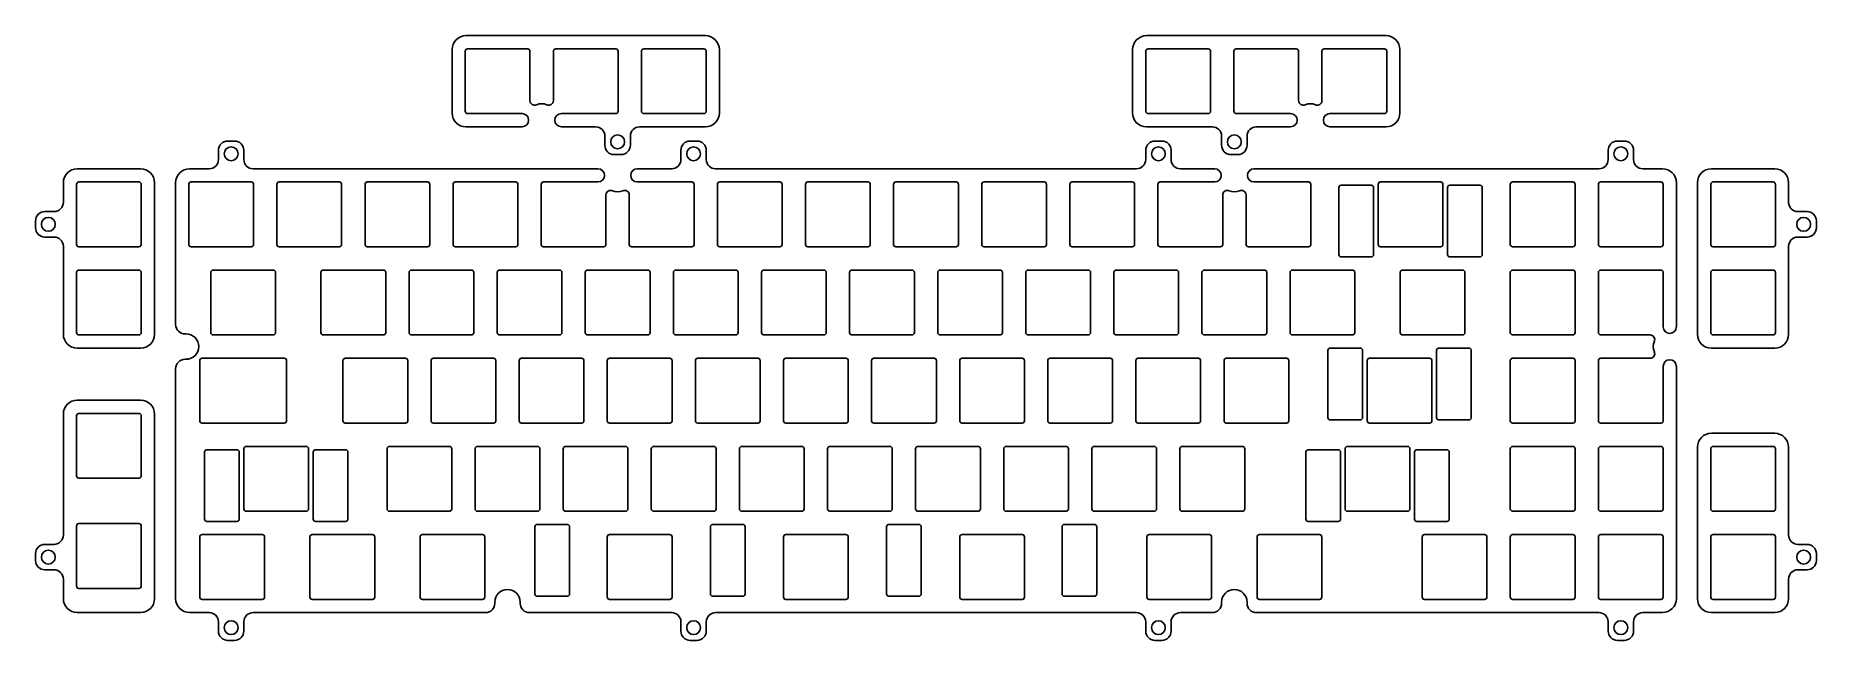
# Model space of a CAD drawing. Header units: millimetres. Extents: x 152 to 537, y -253 to -123.
import ezdxf

# ---------------------------------------------------------------- set-up
doc = ezdxf.new("R2010")
doc.units = ezdxf.units.MM
doc.header["$LTSCALE"] = 1000
doc.header["$MEASUREMENT"] = 0
doc.layers.add('轴孔', color=7, linetype='Continuous')

# ---------------------------------------------------------------- blocks, each defined once
blk = doc.blocks.new('轴孔')
at = {"color": 1}
blk.add_lwpolyline([(22.61826, 94.3612), (22.61826, 81.3612, -0.414213562), (22.11826, 80.8612), (9.11826, 80.8612, -0.414213562), (8.61826, 81.3612), (8.61826, 94.3612, -0.414213562), (9.11826, 94.8612), (22.11826, 94.8612, -0.414213562)], format="xyb", close=True, dxfattribs=at)

msp = doc.modelspace()

# ---------------------------------------------------------------- linework, layer by layer
at = {"color": 1}
for p, q in [((244.81, -122.59), (296.61, -122.59)), ((443.76, -122.59), (391.96, -122.59)), ((241.81, -139.29), (241.81, -125.59)), ((244.66, -138.94), (244.66, -125.94)), ((245.16, -125.44), (258.16, -125.44)), ((258.66, -125.94), (258.66, -136.61)), ((263.71, -136.61), (263.71, -125.94)), ((264.21, -125.44), (277.21, -125.44)), ((277.71, -125.94), (277.71, -138.94)), ((282.76, -125.94), (282.76, -138.94)), ((296.26, -125.44), (283.26, -125.44)), ((296.76, -138.94), (296.76, -125.94)), ((299.61, -139.29), (299.61, -125.59)), ((388.96, -139.29), (388.96, -125.59)), ((391.81, -138.94), (391.81, -125.94)), ((392.31, -125.44), (405.31, -125.44)), ((405.81, -125.94), (405.81, -138.94)), ((410.86, -125.94), (410.86, -138.94)), ((424.36, -125.44), (411.36, -125.44)), ((424.86, -136.61), (424.86, -125.94)), ((429.91, -125.94), (429.91, -136.61)), ((443.41, -125.44), (430.41, -125.44)), ((443.91, -138.94), (443.91, -125.94)), ((446.76, -139.29), (446.76, -125.59)), ((244.81, -142.29), (256.94, -142.29)), ((256.94, -139.44), (245.16, -139.44)), ((277.21, -139.44), (265.44, -139.44)), ((265.44, -142.29), (272.86, -142.29)), ((282.36, -142.29), (296.61, -142.29)), ((283.26, -139.44), (296.26, -139.44)), ((406.21, -142.29), (391.96, -142.29)), ((405.31, -139.44), (392.31, -139.44)), ((411.36, -139.44), (423.14, -139.44)), ((423.14, -142.29), (415.71, -142.29)), ((431.64, -139.44), (443.41, -139.44)), ((443.76, -142.29), (431.64, -142.29)), ((193.29, -145.36), (194.79, -145.36)), ((274.86, -144.29), (274.86, -146.29)), ((280.36, -146.29), (280.36, -144.29)), ((293.29, -145.36), (294.79, -145.36)), ((393.79, -145.36), (395.29, -145.36)), ((408.21, -146.29), (408.21, -144.29)), ((413.71, -144.29), (413.71, -146.29)), ((493.79, -145.36), (495.29, -145.36)), ((191.29, -149.36), (191.29, -147.36)), ((196.79, -147.36), (196.79, -149.36)), ((276.86, -148.29), (278.36, -148.29)), ((291.29, -149.36), (291.29, -147.36)), ((296.79, -147.36), (296.79, -149.36)), ((391.79, -149.36), (391.79, -147.36)), ((397.29, -147.36), (397.29, -149.36)), ((411.71, -148.29), (410.21, -148.29)), ((491.79, -149.36), (491.79, -147.36)), ((497.29, -147.36), (497.29, -149.36)), ((160.76, -151.36), (174.46, -151.36)), ((185.04, -151.36), (189.29, -151.36)), ((198.79, -151.36), (273.36, -151.36)), ((281.86, -151.36), (289.29, -151.36)), ((298.79, -151.36), (389.79, -151.36)), ((399.29, -151.36), (406.71, -151.36)), ((415.21, -151.36), (489.79, -151.36)), ((499.29, -151.36), (503.54, -151.36)), ((527.81, -151.36), (514.11, -151.36)), ((157.76, -158.61), (157.76, -154.36)), ((177.46, -154.36), (177.46, -187.11)), ((182.04, -185.03), (182.04, -154.36)), ((261.09, -154.71), (261.09, -167.71)), ((273.36, -154.21), (261.59, -154.21)), ((275.09, -167.71), (275.09, -157.03)), ((280.14, -157.03), (280.14, -167.71)), ((293.64, -154.21), (281.86, -154.21)), ((294.14, -167.71), (294.14, -154.71)), ((394.44, -154.71), (394.44, -167.71)), ((406.71, -154.21), (394.94, -154.21)), ((408.44, -167.71), (408.44, -157.03)), ((413.49, -157.03), (413.49, -167.71)), ((426.99, -154.21), (415.21, -154.21)), ((427.49, -167.71), (427.49, -154.71)), ((506.54, -154.36), (506.54, -185.53)), ((511.11, -154.36), (511.11, -187.11)), ((530.81, -158.61), (530.81, -154.36)), ((153.76, -160.61), (155.76, -160.61)), ((534.81, -160.61), (532.81, -160.61)), ((151.76, -164.11), (151.76, -162.61)), ((536.81, -164.11), (536.81, -162.61)), ((155.76, -166.11), (153.76, -166.11)), ((157.76, -187.11), (157.76, -168.11)), ((261.59, -168.21), (274.59, -168.21)), ((280.64, -168.21), (293.64, -168.21)), ((394.94, -168.21), (407.94, -168.21)), ((413.99, -168.21), (426.99, -168.21)), ((530.81, -187.11), (530.81, -168.11)), ((532.81, -166.11), (534.81, -166.11)), ((503.19, -173.26), (490.19, -173.26)), ((489.69, -173.76), (489.69, -186.76)), ((503.69, -185.53), (503.69, -173.76)), ((184.29, -187.03), (184.04, -187.03)), ((490.19, -187.26), (500.86, -187.26)), ((174.46, -190.11), (160.76, -190.11)), ((500.86, -192.31), (490.19, -192.31)), ((514.11, -190.11), (527.81, -190.11)), ((182.04, -244.26), (182.04, -194.53)), ((184.04, -192.53), (184.29, -192.53)), ((489.69, -192.81), (489.69, -205.81)), ((503.69, -205.81), (503.69, -194.03)), ((506.54, -194.03), (506.54, -244.26)), ((174.46, -201.36), (160.76, -201.36)), ((157.76, -204.36), (157.76, -230.51)), ((157.76, -204.71), (157.76, -217.71)), ((177.46, -244.26), (177.46, -204.36)), ((490.19, -206.31), (503.19, -206.31)), ((511.11, -244.26), (511.11, -211.51)), ((514.11, -208.51), (527.81, -208.51)), ((530.81, -211.51), (530.81, -230.51)), ((151.76, -234.51), (151.76, -236.01)), ((155.76, -232.51), (153.76, -232.51)), ((532.81, -232.51), (534.81, -232.51)), ((536.81, -234.51), (536.81, -236.01)), ((153.76, -238.01), (155.76, -238.01)), ((534.81, -238.01), (532.81, -238.01)), ((157.76, -240.01), (157.76, -244.26)), ((530.81, -240.01), (530.81, -244.26)), ((251.05, -245.01), (251.05, -245.26)), ((256.55, -245.26), (256.55, -245.01)), ((408.21, -245.01), (408.21, -245.26)), ((413.71, -245.26), (413.71, -245.01)), ((160.76, -247.26), (174.46, -247.26)), ((189.29, -247.26), (185.04, -247.26)), ((191.29, -251.26), (191.29, -249.26)), ((196.79, -249.26), (196.79, -251.26)), ((249.05, -247.26), (198.79, -247.26)), ((289.29, -247.26), (258.55, -247.26)), ((291.29, -251.26), (291.29, -249.26)), ((296.79, -249.26), (296.79, -251.26)), ((389.79, -247.26), (298.79, -247.26)), ((391.79, -251.26), (391.79, -249.26)), ((397.29, -249.26), (397.29, -251.26)), ((406.21, -247.26), (399.29, -247.26)), ((489.79, -247.26), (415.71, -247.26)), ((491.79, -251.26), (491.79, -249.26)), ((497.29, -249.26), (497.29, -251.26)), ((503.54, -247.26), (499.29, -247.26)), ((527.81, -247.26), (514.11, -247.26)), ((194.79, -253.26), (193.29, -253.26)), ((294.79, -253.26), (293.29, -253.26)), ((395.29, -253.26), (393.79, -253.26)), ((495.29, -253.26), (493.79, -253.26))]:
    msp.add_line(p, q, dxfattribs=at)
for points in [[(441.06, -155.41), (441.06, -169.91, -0.414214), (440.56, -170.41), (434.06, -170.41, -0.414214), (433.56, -169.91), (433.56, -155.41, -0.414214), (434.06, -154.91), (440.56, -154.91, -0.414214)], [(457.06, -155.41), (457.06, -169.91, 0.414214), (457.56, -170.41), (464.06, -170.41, 0.414214), (464.56, -169.91), (464.56, -155.41, 0.414214), (464.06, -154.91), (457.56, -154.91, 0.414214)], [(438.68, -190.61, 0.414214), (438.18, -190.11), (431.68, -190.11, 0.414214), (431.18, -190.61), (431.18, -205.11, 0.414214), (431.68, -205.61), (438.18, -205.61, 0.414214), (438.68, -205.11)], [(439.68, -205.81), (439.68, -192.81, -0.414214), (440.18, -192.31), (453.18, -192.31, -0.414214), (453.68, -192.81), (453.68, -205.81, -0.414214), (453.18, -206.31), (440.18, -206.31, -0.414214)], [(454.68, -205.11, 0.414214), (455.18, -205.61), (461.68, -205.61, 0.414214), (462.18, -205.11), (462.18, -190.61, 0.414214), (461.68, -190.11), (455.18, -190.11, 0.414214), (454.68, -190.61)], [(174.11, -204.21), (161.11, -204.21, 0.414214), (160.61, -204.71), (160.61, -217.71, 0.414214), (161.11, -218.21), (174.11, -218.21, 0.414214), (174.61, -217.71), (174.61, -204.71, 0.414214)], [(195.8, -212.56), (195.8, -227.06, -0.414214), (195.3, -227.56), (188.8, -227.56, -0.414214), (188.3, -227.06), (188.3, -212.56, -0.414214), (188.8, -212.06), (195.3, -212.06, -0.414214)], [(211.8, -212.56), (211.8, -227.06, 0.414214), (212.3, -227.56), (218.8, -227.56, 0.414214), (219.3, -227.06), (219.3, -212.56, 0.414214), (218.8, -212.06), (212.3, -212.06, 0.414214)], [(433.92, -212.56), (433.92, -227.06, -0.414214), (433.42, -227.56), (426.92, -227.56, -0.414214), (426.42, -227.06), (426.42, -212.56, -0.414214), (426.92, -212.06), (433.42, -212.06, -0.414214)], [(449.92, -212.56), (449.92, -227.06, 0.414214), (450.42, -227.56), (456.92, -227.56, 0.414214), (457.42, -227.06), (457.42, -212.56, 0.414214), (456.92, -212.06), (450.42, -212.06, 0.414214)], [(174.11, -228.03), (161.11, -228.03, 0.414214), (160.61, -228.53), (160.61, -241.53, 0.414214), (161.11, -242.03), (174.11, -242.03, 0.414214), (174.61, -241.53), (174.61, -228.53, 0.414214)]]:
    msp.add_lwpolyline(points, format="xyb", close=True, dxfattribs=at)
for points in [[(200.77, -206.31), (187.77, -206.31, -0.414214), (187.27, -205.81), (187.27, -192.81, -0.414214), (187.77, -192.31), (200.77, -192.31)], [(192.53, -192.31), (205.53, -192.31, -0.414214), (206.03, -192.81), (206.03, -205.81, -0.414214), (205.53, -206.31), (192.53, -206.31)], [(438.68, -192.31), (438.68, -190.61, 0.414214), (438.18, -190.11), (431.68, -190.11, 0.414214), (431.18, -190.61), (431.18, -192.31)], [(435.42, -211.36), (448.42, -211.36, -0.414214), (448.92, -211.86), (448.92, -224.86, -0.414214), (448.42, -225.36), (435.42, -225.36)]]:
    msp.add_lwpolyline(points, format="xyb", dxfattribs=at)
at = {"color": 2}
for points in [[(267.23, -243.21), (267.23, -228.71, 0.414214), (266.73, -228.21), (260.23, -228.21, 0.414214), (259.73, -228.71), (259.73, -243.21, 0.414214), (260.23, -243.71), (266.73, -243.71, 0.414214)], [(297.68, -243.21), (297.68, -228.71, -0.414214), (298.18, -228.21), (304.68, -228.21, -0.414214), (305.18, -228.71), (305.18, -243.21, -0.414214), (304.68, -243.71), (298.18, -243.71, -0.414214)], [(343.28, -243.21), (343.28, -228.71, 0.414214), (342.78, -228.21), (336.28, -228.21, 0.414214), (335.78, -228.71), (335.78, -243.21, 0.414214), (336.28, -243.71), (342.78, -243.71, 0.414214)], [(373.73, -243.21), (373.73, -228.71, -0.414214), (374.23, -228.21), (380.73, -228.21, -0.414214), (381.23, -228.71), (381.23, -243.21, -0.414214), (380.73, -243.71), (374.23, -243.71, -0.414214)]]:
    msp.add_lwpolyline(points, format="xyb", close=True, dxfattribs=at)
for centre in [(277.61, -145.54), (410.96, -145.54), (194.04, -148.11), (294.04, -148.11), (394.54, -148.11), (494.54, -148.11), (154.51, -163.36), (534.06, -163.36), (154.51, -235.26), (534.06, -235.26), (194.04, -250.51), (294.04, -250.51), (394.54, -250.51), (494.54, -250.51)]:
    msp.add_circle(centre, 1.5)
at = {"color": 1}
for centre, radius, start, end in [((244.81, -125.59), 3, 90, 180), ((296.61, -125.59), 3, 360, 90), ((391.96, -125.59), 3, 90, 180), ((443.76, -125.59), 3, 0, 90), ((245.16, -125.94), 0.5, 90, 180), ((258.16, -125.94), 0.5, 0, 90), ((264.21, -125.94), 0.5, 90, 180), ((277.21, -125.94), 0.5, 0, 90), ((283.26, -125.94), 0.5, 90, 180), ((296.26, -125.94), 0.5, 0, 90), ((392.31, -125.94), 0.5, 90, 180), ((405.31, -125.94), 0.5, 0, 90), ((411.36, -125.94), 0.5, 90, 180), ((424.36, -125.94), 0.5, 0, 90), ((430.41, -125.94), 0.5, 90, 180), ((443.41, -125.94), 0.5, 0, 90), ((259.66, -136.61), 1, 180, 293.9956), ((261.19, -140.04), 2.75, 66.0044, 113.9956), ((262.71, -136.61), 1, 246.0044, 0), ((425.86, -136.61), 1, 180, 293.9956), ((427.39, -140.04), 2.75, 66.0044, 113.9956), ((428.91, -136.61), 1, 246.0044, 0), ((244.81, -139.29), 3, 180, 270), ((245.16, -138.94), 0.5, 180, 270), ((256.94, -140.86), 1.42, 270, 90), ((265.44, -140.86), 1.42, 90, 270), ((272.86, -144.29), 2, 0, 90), ((277.21, -138.94), 0.5, 270, 0), ((282.36, -144.29), 2, 90, 180), ((283.26, -138.94), 0.5, 180, 270), ((296.26, -138.94), 0.5, 270, 0), ((296.61, -139.29), 3, 270, 0), ((391.96, -139.29), 3, 180, 270), ((392.31, -138.94), 0.5, 180, 270), ((405.31, -138.94), 0.5, 270, 0), ((406.21, -144.29), 2, 0, 90), ((411.36, -138.94), 0.5, 180, 270), ((415.71, -144.29), 2, 90, 180), ((423.14, -140.86), 1.42, 270, 90), ((431.64, -140.86), 1.42, 90, 270), ((443.41, -138.94), 0.5, 270, 0), ((443.76, -139.29), 3, 270, 0), ((193.29, -147.36), 2, 90, 180), ((194.79, -147.36), 2, 0, 90), ((276.86, -146.29), 2, 180, 270), ((278.36, -146.29), 2, 270, 0), ((293.29, -147.36), 2, 90, 180), ((294.79, -147.36), 2, 0, 90), ((393.79, -147.36), 2, 90, 180), ((395.29, -147.36), 2, 0, 90), ((410.21, -146.29), 2, 180, 270), ((411.71, -146.29), 2, 270, 0), ((493.79, -147.36), 2, 90, 180), ((495.29, -147.36), 2, 0, 90), ((189.29, -149.36), 2, 270, 0), ((198.79, -149.36), 2, 180, 270), ((289.29, -149.36), 2, 270, 0), ((298.79, -149.36), 2, 180, 270), ((389.79, -149.36), 2, 270, 0), ((399.29, -149.36), 2, 180, 270), ((489.79, -149.36), 2, 270, 0), ((499.29, -149.36), 2, 180, 270), ((160.76, -154.36), 3, 90, 180), ((174.46, -154.36), 3, 0, 90), ((185.04, -154.36), 3, 90, 180), ((273.36, -152.78), 1.42, 270, 90), ((281.86, -152.78), 1.42, 90, 270), ((406.71, -152.78), 1.42, 270, 90), ((415.21, -152.78), 1.42, 90, 270), ((503.54, -154.36), 3, 0, 90), ((514.11, -154.36), 3, 90, 180), ((527.81, -154.36), 3, 0, 90), ((261.59, -154.71), 0.5, 90, 180), ((276.09, -157.03), 1, 66.0044, 180), ((277.61, -153.61), 2.75, 246.0044, 293.9956), ((279.14, -157.03), 1, 0, 113.9956), ((293.64, -154.71), 0.5, 0, 90), ((394.94, -154.71), 0.5, 90, 180), ((409.44, -157.03), 1, 66.0044, 180), ((410.96, -153.61), 2.75, 246.0044, 293.9956), ((412.49, -157.03), 1, 0, 113.9956), ((426.99, -154.71), 0.5, 0, 90), ((153.76, -162.61), 2, 90, 180), ((155.76, -158.61), 2, 270, 0), ((532.81, -158.61), 2, 180, 270), ((534.81, -162.61), 2, 0, 90), ((153.76, -164.11), 2, 180, 270), ((534.81, -164.11), 2, 270, 0), ((155.76, -168.11), 2, 0, 90), ((261.59, -167.71), 0.5, 180, 270), ((274.59, -167.71), 0.5, 270, 0), ((280.64, -167.71), 0.5, 180, 270), ((293.64, -167.71), 0.5, 270, 0), ((394.94, -167.71), 0.5, 180, 270), ((407.94, -167.71), 0.5, 270, 0), ((413.99, -167.71), 0.5, 180, 270), ((426.99, -167.71), 0.5, 270, 0), ((532.81, -168.11), 2, 90, 180), ((490.19, -173.76), 0.5, 90, 180), ((503.19, -173.76), 0.5, 0, 90), ((160.76, -187.11), 3, 180, 270), ((174.46, -187.11), 3, 270, 0), ((184.04, -185.03), 2, 180, 270), ((184.29, -189.78), 2.75, 270, 90), ((490.19, -186.76), 0.5, 180, 270), ((500.86, -188.26), 1, 336.0044, 90), ((504.29, -189.78), 2.75, 156.0044, 203.9956), ((505.11, -185.53), 1.42, 180, 0), ((514.11, -187.11), 3, 180, 270), ((527.81, -187.11), 3, 270, 0), ((490.19, -192.81), 0.5, 90, 180), ((500.86, -191.31), 1, 270, 23.9956), ((184.04, -194.53), 2, 90, 180), ((505.11, -194.03), 1.42, 0, 180), ((160.76, -204.36), 3, 90, 180), ((174.46, -204.36), 3, 0, 90), ((490.19, -205.81), 0.5, 180, 270), ((503.19, -205.81), 0.5, 270, 0), ((514.11, -211.51), 3, 90, 180), ((527.81, -211.51), 3, 0, 90), ((155.76, -230.51), 2, 270, 0), ((532.81, -230.51), 2, 180, 270), ((153.76, -234.51), 2, 90, 180), ((534.81, -234.51), 2, 0, 90), ((153.76, -236.01), 2, 180, 270), ((155.76, -240.01), 2, 0, 90), ((532.81, -240.01), 2, 90, 180), ((534.81, -236.01), 2, 270, 0), ((253.8, -245.01), 2.75, 0, 180), ((410.96, -245.01), 2.75, 0, 180), ((160.76, -244.26), 3, 180, 270), ((174.46, -244.26), 3, 270, 0), ((185.04, -244.26), 3, 180, 270), ((249.05, -245.26), 2, 270, 0), ((258.55, -245.26), 2, 180, 270), ((406.21, -245.26), 2, 270, 0), ((415.71, -245.26), 2, 180, 270), ((503.54, -244.26), 3, 270, 0), ((514.11, -244.26), 3, 180, 270), ((527.81, -244.26), 3, 270, 0), ((189.29, -249.26), 2, 0, 90), ((198.79, -249.26), 2, 90, 180), ((289.29, -249.26), 2, 0, 90), ((298.79, -249.26), 2, 90, 180), ((389.79, -249.26), 2, 0, 90), ((399.29, -249.26), 2, 90, 180), ((489.79, -249.26), 2, 0, 90), ((499.29, -249.26), 2, 90, 180), ((193.29, -251.26), 2, 180, 270), ((194.79, -251.26), 2, 270, 0), ((293.29, -251.26), 2, 180, 270), ((294.79, -251.26), 2, 270, 0), ((393.79, -251.26), 2, 180, 270), ((395.29, -251.26), 2, 270, 0), ((493.79, -251.26), 2, 180, 270), ((495.29, -251.26), 2, 270, 0)]:
    msp.add_arc(centre, radius, start, end, dxfattribs=at)

# ---------------------------------------------------------------- block references
for p, rotation in [((255.48, -176.83), 90.00000000000001), ((255.48, -195.88), 90.00000000000001), ((433.1, -202.74), 270), ((433.1, -221.79), 270)]:
    msp.add_blockref('轴孔', p, dxfattribs=dict(at, rotation=rotation))
for p in [(176.27, -249.07), (195.32, -249.07), (214.37, -249.07), (233.42, -249.07), (290.57, -249.07), (309.62, -249.07), (328.67, -249.07), (347.72, -249.07), (366.77, -249.07), (433.45, -249.07), (462.02, -249.07), (481.07, -249.07), (181.03, -268.12), (204.85, -268.12), (223.9, -268.12), (242.95, -268.12), (262, -268.12), (281.05, -268.12), (300.1, -268.12), (319.15, -268.12), (338.2, -268.12), (357.25, -268.12), (376.3, -268.12), (395.35, -268.12), (414.4, -268.12), (462.02, -268.12), (209.61, -287.17), (228.66, -287.17), (247.71, -287.17), (266.76, -287.17), (285.81, -287.17), (304.86, -287.17), (323.91, -287.17), (342.96, -287.17), (362.01, -287.17), (381.06, -287.17), (400.11, -287.17), (462.02, -287.17), (188.18, -306.22), (219.13, -306.22), (238.18, -306.22), (257.23, -306.22), (276.28, -306.22), (295.33, -306.22), (314.38, -306.22), (333.43, -306.22), (352.48, -306.22), (371.53, -306.22), (390.58, -306.22), (426.3, -306.22), (462.02, -306.22), (481.07, -306.22), (178.65, -325.27), (202.47, -325.27), (226.28, -325.27), (304.86, -325.27), (342.96, -325.27), (383.44, -325.27), (407.25, -325.27), (442.97, -325.27), (462.02, -325.27), (481.07, -325.27)]:
    msp.add_blockref('轴孔', p, dxfattribs=at)
at = {"color": 1, "xscale": -1, "rotation": 270}
for p in [(433.1, -176.83), (433.1, -195.88)]:
    msp.add_blockref('轴孔', p, dxfattribs=at)
at = {"color": 1, "xscale": -1}
msp.add_blockref('轴孔', (298, -325.27), dxfattribs=at)
at = {"layer": '轴孔', "linetype": 'Continuous'}
msp.add_blockref('轴孔', (438.21, -268.12), dxfattribs=at)

doc.saveas('drawing.dxf')
